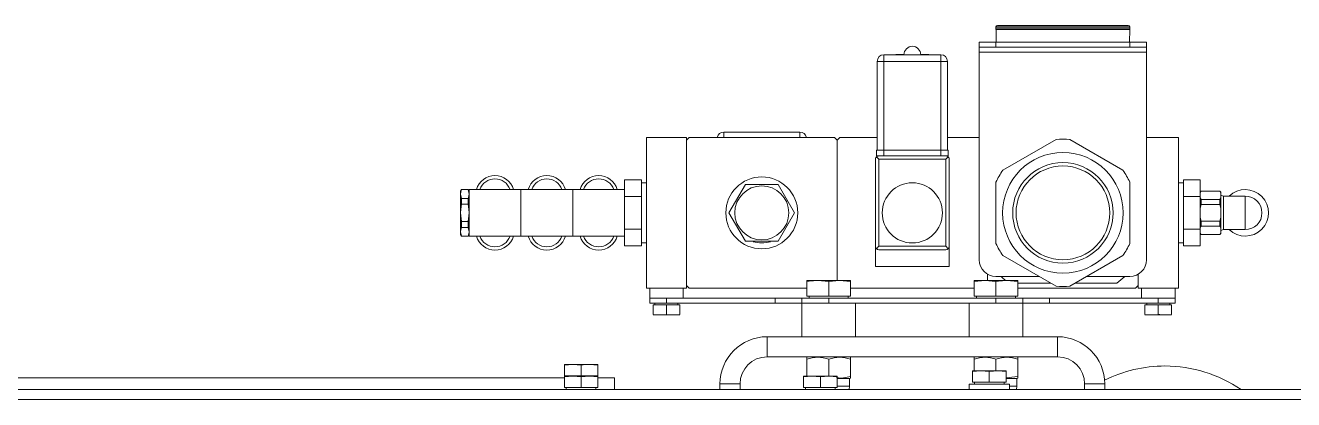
# Model space of a CAD drawing. Header units: millimetres. Extents: x -187347 to 135007, y -6415 to 292048.
# Drawn here: x -54909.4 to -54530.3, y 27822.9 to 27934.7 of the extents above; entities that cross this region are included whole.
import ezdxf

# ---------------------------------------------------------------- set-up
doc = ezdxf.new("R2010")
doc.units = ezdxf.units.MM
doc.header["$LTSCALE"] = 100
doc.layers.get('0').update_dxf_attribs({"lineweight": 18})
doc.layers.add('Layout Multivac', color=2, linetype='Continuous')

# ---------------------------------------------------------------- blocks, each defined once
blk = doc.blocks.new('I319 MD_left to right')
at = {"color": 0, "linetype": 'Continuous', "lineweight": 18}
for p, q in [((3241.27, 2932.59), (3241.27, 2931.86)), ((3281.27, 2932.59), (3241.27, 2932.59)), ((3281.27, 2932.25), (3241.27, 2932.25)), ((3281.27, 2931.86), (3241.27, 2931.86)), ((3241.28, 2931.86), (3241.34, 2928.04)), ((3280.82, 2933.04), (3241.72, 2933.04)), ((3281.2, 2928.04), (3281.26, 2931.86)), ((3281.27, 2931.86), (3281.27, 2932.59)), ((3236.27, 2926.54), (3236.27, 2928.04)), ((3236.27, 2928.04), (3241.27, 2928.04)), ((3241.27, 2926.54), (3236.27, 2926.54)), ((3236.27, 2925.04), (3236.27, 2926.54)), ((3241.27, 2928.04), (3241.27, 2926.54)), ((3281.27, 2928.04), (3241.27, 2928.04)), ((3281.27, 2926.54), (3241.27, 2926.54)), ((3281.27, 2926.54), (3281.27, 2928.04)), ((3281.27, 2928.04), (3286.27, 2928.04)), ((3286.27, 2926.54), (3281.27, 2926.54)), ((3286.27, 2928.04), (3286.27, 2926.54)), ((3286.27, 2925.04), (3286.27, 2926.54)), ((3207.77, 2924.29), (3207.77, 2922.29)), ((3207.77, 2924.29), (3224.77, 2924.29)), ((3211.32, 2924.29), (3211.33, 2924.34)), ((3213.77, 2924.34), (3211.33, 2924.34)), ((3221.21, 2924.34), (3218.77, 2924.34)), ((3221.21, 2924.34), (3221.22, 2924.29)), ((3224.77, 2922.29), (3224.77, 2924.29)), ((3286.27, 2925.04), (3236.27, 2925.04)), ((3236.27, 2863.04), (3236.27, 2925.04)), ((3286.27, 2863.04), (3286.27, 2925.04)), ((3205.77, 2922.29), (3207.77, 2922.29)), ((3205.77, 2895.79), (3205.77, 2922.29)), ((3207.77, 2922.29), (3224.77, 2922.29)), ((3207.77, 2922.29), (3207.77, 2895.79)), ((3224.77, 2922.29), (3226.77, 2922.29)), ((3224.77, 2895.79), (3224.77, 2922.29)), ((3226.77, 2922.29), (3226.77, 2895.79)), ((3159.92, 2901.19), (3182.62, 2901.19)), ((3159.92, 2901.19), (3159.92, 2899.54)), ((3182.62, 2899.54), (3182.62, 2901.19)), ((3136.77, 2899.54), (3136.77, 2854.54)), ((3136.77, 2899.54), (3148.77, 2899.54)), ((3148.77, 2899.54), (3148.77, 2898.73)), ((3148.77, 2898.73), (3148.77, 2855.36)), ((3192.96, 2899.54), (3149.58, 2899.54)), ((3193.77, 2856.84), (3193.77, 2898.73)), ((3205.77, 2899.54), (3194.58, 2899.54)), ((3236.27, 2899.54), (3226.77, 2899.54)), ((3259.21, 2898.95), (3243.33, 2889.78)), ((3279.21, 2889.78), (3263.33, 2898.95)), ((3295.77, 2899.54), (3286.27, 2899.54)), ((3295.77, 2854.54), (3295.77, 2899.54)), ((3205.27, 2867.04), (3205.27, 2893.04)), ((3205.4, 2893.54), (3205.77, 2893.54)), ((3205.52, 2895.79), (3205.52, 2894.04)), ((3205.52, 2895.79), (3207.77, 2895.79)), ((3205.52, 2894.04), (3206.27, 2894.04)), ((3206.27, 2893.04), (3205.77, 2893.54)), ((3206.27, 2894.04), (3206.74, 2894.04)), ((3206.27, 2867.04), (3206.27, 2893.04)), ((3206.27, 2893.04), (3226.27, 2893.04)), ((3206.74, 2894.04), (3207.77, 2894.04)), ((3207.77, 2895.79), (3207.77, 2894.04)), ((3207.77, 2895.79), (3224.77, 2895.79)), ((3207.77, 2894.04), (3224.77, 2894.04)), ((3224.77, 2895.79), (3224.77, 2894.04)), ((3224.77, 2895.79), (3227.02, 2895.79)), ((3224.77, 2894.04), (3225.8, 2894.04)), ((3225.8, 2894.04), (3226.27, 2894.04)), ((3226.27, 2894.04), (3227.02, 2894.04)), ((3226.77, 2893.54), (3226.27, 2893.04)), ((3226.27, 2867.04), (3226.27, 2893.04)), ((3226.77, 2893.54), (3227.14, 2893.54)), ((3227.02, 2894.04), (3227.02, 2895.79)), ((3227.27, 2867.04), (3227.27, 2893.04)), ((3130.27, 2886.86), (3130.27, 2881.95)), ((3130.27, 2886.86), (3135.27, 2886.86)), ((3135.27, 2886.86), (3135.27, 2885.88)), ((3136.77, 2886.04), (3135.27, 2886.04)), ((3135.27, 2882.92), (3135.27, 2885.88)), ((3166.36, 2885.54), (3161.46, 2877.04)), ((3176.18, 2885.54), (3166.36, 2885.54)), ((3181.08, 2877.04), (3176.18, 2885.54)), ((3241.27, 2886.21), (3241.27, 2867.88)), ((3281.27, 2867.88), (3281.27, 2886.21)), ((3297.27, 2886.04), (3295.77, 2886.04)), ((3302.27, 2886.86), (3297.27, 2886.86)), ((3297.27, 2885.88), (3297.27, 2886.86)), ((3297.27, 2885.88), (3297.27, 2882.92)), ((3302.27, 2881.95), (3302.27, 2886.86)), ((3081.56, 2884.04), (3081.27, 2883.54)), ((3081.27, 2883.54), (3081.27, 2882.67)), ((3081.56, 2881.37), (3081.27, 2882.67)), ((3081.27, 2882.67), (3081.27, 2877.04)), ((3083.48, 2884.04), (3081.56, 2884.04)), ((3081.56, 2884.04), (3081.56, 2883.97)), ((3081.56, 2883.97), (3083.48, 2883.97)), ((3081.56, 2881.37), (3081.56, 2879.64)), ((3083.48, 2881.37), (3081.56, 2881.37)), ((3083.77, 2883.54), (3083.48, 2884.04)), ((3083.48, 2884.04), (3083.48, 2883.97)), ((3083.48, 2883.97), (3083.77, 2882.67)), ((3083.48, 2881.37), (3083.48, 2879.64)), ((3099.27, 2884.04), (3083.77, 2884.04)), ((3083.77, 2884.04), (3083.77, 2870.04)), ((3114.77, 2884.04), (3099.27, 2884.04)), ((3099.27, 2884.04), (3099.27, 2870.04)), ((3130.27, 2884.04), (3114.77, 2884.04)), ((3114.77, 2884.04), (3114.77, 2870.04)), ((3130.27, 2881.95), (3135.27, 2881.95)), ((3130.27, 2881.95), (3130.27, 2872.13)), ((3135.27, 2882.92), (3135.27, 2881.95)), ((3135.27, 2881.95), (3135.27, 2880)), ((3297.27, 2881.95), (3297.27, 2882.92)), ((3302.27, 2881.95), (3297.27, 2881.95)), ((3297.27, 2880), (3297.27, 2881.95)), ((3302.62, 2883.54), (3302.27, 2883.19)), ((3302.27, 2882.91), (3302.62, 2883.49)), ((3302.27, 2872.13), (3302.27, 2881.95)), ((3302.62, 2880.99), (3302.27, 2881.57)), ((3308.12, 2883.54), (3302.62, 2883.54)), ((3302.62, 2883.49), (3302.62, 2883.54)), ((3302.62, 2883.49), (3308.12, 2883.49)), ((3302.62, 2880.99), (3302.62, 2879.54)), ((3308.12, 2880.99), (3302.62, 2880.99)), ((3308.47, 2883.19), (3308.12, 2883.54)), ((3308.12, 2883.54), (3308.12, 2883.49)), ((3308.12, 2883.49), (3308.47, 2882.91)), ((3308.47, 2881.57), (3308.12, 2880.99)), ((3308.12, 2879.54), (3308.12, 2880.99)), ((3308.47, 2883.19), (3308.47, 2882.91)), ((3308.47, 2882.91), (3308.47, 2881.57)), ((3309.27, 2882.04), (3308.47, 2882.33)), ((3308.47, 2881.57), (3308.47, 2878.38)), ((3315.77, 2882.04), (3309.27, 2882.04)), ((3309.27, 2882.04), (3309.27, 2872.04)), ((3315.77, 2882.04), (3315.77, 2877.04)), ((3081.56, 2874.44), (3081.27, 2877.04)), ((3081.27, 2877.04), (3081.27, 2871.41)), ((3081.56, 2879.64), (3083.48, 2879.64)), ((3083.77, 2877.04), (3083.48, 2874.44)), ((3135.27, 2874.08), (3135.27, 2880)), ((3161.46, 2877.04), (3166.36, 2868.54)), ((3176.18, 2868.54), (3181.08, 2877.04)), ((3297.27, 2880), (3297.27, 2874.08)), ((3302.27, 2878.38), (3302.62, 2879.54)), ((3302.62, 2879.54), (3308.12, 2879.54)), ((3308.12, 2879.54), (3308.47, 2878.38)), ((3308.47, 2878.38), (3308.47, 2875.71)), ((3315.77, 2872.04), (3315.77, 2877.04)), ((3081.56, 2874.44), (3081.56, 2872.71)), ((3083.48, 2874.44), (3081.56, 2874.44)), ((3083.48, 2874.44), (3083.48, 2872.71)), ((3135.27, 2874.08), (3135.27, 2872.13)), ((3297.27, 2872.13), (3297.27, 2874.08)), ((3302.62, 2874.54), (3302.27, 2875.71)), ((3308.12, 2874.54), (3302.62, 2874.54)), ((3302.62, 2874.54), (3302.62, 2873.1)), ((3308.47, 2875.71), (3308.12, 2874.54)), ((3308.12, 2874.54), (3308.12, 2873.1)), ((3308.47, 2875.71), (3308.47, 2872.51)), ((3081.56, 2870.11), (3081.27, 2871.41)), ((3081.27, 2871.41), (3081.27, 2870.54)), ((3081.27, 2870.54), (3081.56, 2870.04)), ((3081.56, 2872.71), (3083.48, 2872.71)), ((3083.48, 2870.11), (3081.56, 2870.11)), ((3081.56, 2870.11), (3081.56, 2870.04)), ((3081.56, 2870.04), (3083.48, 2870.04)), ((3083.48, 2872.71), (3083.77, 2871.41)), ((3083.48, 2870.04), (3083.77, 2870.54)), ((3083.48, 2870.11), (3083.48, 2870.04)), ((3083.77, 2870.04), (3099.27, 2870.04)), ((3099.27, 2870.04), (3114.77, 2870.04)), ((3114.77, 2870.04), (3130.27, 2870.04)), ((3130.27, 2872.13), (3135.27, 2872.13)), ((3130.27, 2872.13), (3130.27, 2867.23)), ((3135.27, 2872.13), (3135.27, 2871.16)), ((3135.27, 2868.2), (3135.27, 2871.16)), ((3302.27, 2872.13), (3297.27, 2872.13)), ((3297.27, 2871.16), (3297.27, 2872.13)), ((3297.27, 2871.16), (3297.27, 2868.2)), ((3302.27, 2872.51), (3302.62, 2873.1)), ((3302.27, 2867.23), (3302.27, 2872.13)), ((3302.62, 2870.6), (3302.27, 2871.18)), ((3302.27, 2870.9), (3302.62, 2870.54)), ((3302.62, 2873.1), (3308.12, 2873.1)), ((3308.12, 2870.6), (3302.62, 2870.6)), ((3302.62, 2870.6), (3302.62, 2870.54)), ((3302.62, 2870.54), (3308.12, 2870.54)), ((3308.12, 2873.1), (3308.47, 2872.51)), ((3308.47, 2871.18), (3308.12, 2870.6)), ((3308.12, 2870.54), (3308.47, 2870.9)), ((3308.12, 2870.6), (3308.12, 2870.54)), ((3308.47, 2872.51), (3308.47, 2871.18)), ((3308.47, 2871.75), (3309.27, 2872.04)), ((3308.47, 2871.18), (3308.47, 2870.9)), ((3309.27, 2872.04), (3315.77, 2872.04)), ((3130.27, 2867.23), (3135.27, 2867.23)), ((3135.27, 2868.2), (3135.27, 2867.23)), ((3135.27, 2868.04), (3136.77, 2868.04)), ((3166.36, 2868.54), (3176.18, 2868.54)), ((3205.27, 2867.04), (3205.27, 2861.04)), ((3205.56, 2866.34), (3206.27, 2867.04)), ((3206.27, 2867.04), (3226.27, 2867.04)), ((3206.27, 2866.04), (3226.27, 2866.04)), ((3226.27, 2867.04), (3226.98, 2866.34)), ((3227.27, 2861.04), (3227.27, 2867.04)), ((3295.77, 2868.04), (3297.27, 2868.04)), ((3297.27, 2867.23), (3297.27, 2868.2)), ((3302.27, 2867.23), (3297.27, 2867.23)), ((3243.33, 2864.3), (3259.21, 2855.14)), ((3263.33, 2855.14), (3279.21, 2864.3)), ((3205.27, 2861.04), (3227.27, 2861.04)), ((3238.77, 2856.84), (3238.77, 2858.71)), ((3283.77, 2855.36), (3283.77, 2858.71)), ((3136.77, 2854.54), (3148.77, 2854.54)), ((3137.77, 2854.54), (3137.77, 2851.54)), ((3147.77, 2851.54), (3147.77, 2854.54)), ((3148.77, 2855.36), (3148.77, 2854.54)), ((3149.58, 2854.54), (3184.77, 2854.54)), ((3184.77, 2856.84), (3184.77, 2856.57)), ((3188.02, 2856.84), (3184.77, 2856.84)), ((3184.77, 2856.57), (3184.77, 2852.14)), ((3188.02, 2856.84), (3191.27, 2856.57)), ((3194.52, 2856.84), (3188.02, 2856.84)), ((3191.27, 2856.57), (3194.52, 2856.84)), ((3191.27, 2856.57), (3191.27, 2852.14)), ((3194.52, 2856.84), (3197.77, 2856.57)), ((3197.77, 2856.84), (3194.52, 2856.84)), ((3197.77, 2856.57), (3197.77, 2856.84)), ((3197.77, 2856.57), (3197.77, 2852.14)), ((3197.77, 2854.54), (3234.77, 2854.54)), ((3234.77, 2856.57), (3238.02, 2856.84)), ((3234.77, 2856.84), (3234.77, 2856.57)), ((3238.02, 2856.84), (3234.77, 2856.84)), ((3234.77, 2856.57), (3234.77, 2852.14)), ((3238.02, 2856.84), (3241.27, 2856.57)), ((3244.52, 2856.84), (3238.02, 2856.84)), ((3254.18, 2858.04), (3241.27, 2858.04)), ((3241.27, 2856.57), (3241.27, 2852.14)), ((3244.52, 2856.84), (3247.77, 2856.57)), ((3247.77, 2856.84), (3244.52, 2856.84)), ((3247.77, 2856.57), (3247.77, 2856.84)), ((3247.77, 2856.57), (3247.77, 2852.14)), ((3247.77, 2856.04), (3257.64, 2856.04)), ((3247.77, 2854.54), (3282.96, 2854.54)), ((3264.9, 2856.04), (3277.43, 2856.04)), ((3281.27, 2858.04), (3268.36, 2858.04)), ((3283.77, 2854.54), (3283.77, 2855.36)), ((3295.77, 2854.54), (3283.77, 2854.54)), ((3284.77, 2854.54), (3284.77, 2851.54)), ((3294.77, 2851.54), (3294.77, 2854.54)), ((3137.77, 2850.04), (3137.77, 2851.54)), ((3137.77, 2851.54), (3142.77, 2851.54)), ((3142.77, 2851.54), (3142.77, 2850.04)), ((3175.27, 2851.54), (3142.77, 2851.54)), ((3175.27, 2850.04), (3175.27, 2851.54)), ((3175.27, 2851.54), (3183.27, 2851.54)), ((3183.27, 2850.04), (3183.27, 2851.54)), ((3183.27, 2851.54), (3191.27, 2851.54)), ((3191.27, 2852.14), (3184.77, 2852.14)), ((3185.46, 2852.14), (3185.46, 2851.54)), ((3197.77, 2852.14), (3191.27, 2852.14)), ((3191.27, 2851.54), (3191.27, 2850.04)), ((3241.27, 2851.54), (3191.27, 2851.54)), ((3197.09, 2851.54), (3197.09, 2852.14)), ((3241.27, 2852.14), (3234.77, 2852.14)), ((3235.46, 2852.14), (3235.46, 2851.54)), ((3247.77, 2852.14), (3241.27, 2852.14)), ((3241.27, 2850.04), (3241.27, 2851.54)), ((3241.27, 2851.54), (3249.27, 2851.54)), ((3247.09, 2851.54), (3247.09, 2852.14)), ((3249.27, 2851.54), (3249.27, 2850.04)), ((3249.27, 2851.54), (3257.27, 2851.54)), ((3257.27, 2851.54), (3257.27, 2850.04)), ((3289.77, 2851.54), (3257.27, 2851.54)), ((3289.77, 2850.04), (3289.77, 2851.54)), ((3289.77, 2851.54), (3294.77, 2851.54)), ((3294.77, 2851.54), (3294.77, 2850.04)), ((3142.77, 2850.04), (3137.77, 2850.04)), ((3138.77, 2846.71), (3138.77, 2849.54)), ((3138.77, 2849.54), (3142.77, 2849.54)), ((3140.77, 2846.54), (3138.77, 2846.71)), ((3139.33, 2850.04), (3139.33, 2849.54)), ((3142.77, 2846.71), (3140.77, 2846.54)), ((3175.27, 2850.04), (3142.77, 2850.04)), ((3142.77, 2846.71), (3142.77, 2849.54)), ((3142.77, 2849.54), (3146.77, 2849.54)), ((3144.77, 2846.54), (3142.77, 2846.71)), ((3146.77, 2846.71), (3144.77, 2846.54)), ((3146.21, 2849.54), (3146.21, 2850.04)), ((3146.77, 2846.71), (3146.77, 2849.54)), ((3183.27, 2850.04), (3175.27, 2850.04)), ((3183.27, 2850.04), (3183.27, 2840.04)), ((3183.27, 2850.04), (3191.27, 2850.04)), ((3241.27, 2850.04), (3191.27, 2850.04)), ((3199.27, 2840.04), (3199.27, 2850.04)), ((3233.27, 2850.04), (3233.27, 2840.04)), ((3241.27, 2850.04), (3249.27, 2850.04)), ((3249.27, 2840.04), (3249.27, 2850.04)), ((3257.27, 2850.04), (3249.27, 2850.04)), ((3289.77, 2850.04), (3257.27, 2850.04)), ((3285.77, 2846.71), (3285.77, 2849.54)), ((3285.77, 2849.54), (3289.77, 2849.54)), ((3287.77, 2846.54), (3285.77, 2846.71)), ((3286.33, 2850.04), (3286.33, 2849.54)), ((3289.77, 2846.71), (3287.77, 2846.54)), ((3294.77, 2850.04), (3289.77, 2850.04)), ((3289.77, 2846.71), (3289.77, 2849.54)), ((3289.77, 2849.54), (3293.77, 2849.54)), ((3293.77, 2846.71), (3291.77, 2846.54)), ((3293.21, 2849.54), (3293.21, 2850.04)), ((3293.77, 2846.71), (3293.77, 2849.54)), ((3140.77, 2846.54), (3138.77, 2846.54)), ((3144.77, 2846.54), (3140.77, 2846.54)), ((3146.77, 2846.54), (3144.77, 2846.54)), ((3287.77, 2846.54), (3285.77, 2846.54)), ((3291.77, 2846.54), (3287.77, 2846.54)), ((3291.77, 2846.54), (3293.77, 2846.54)), ((3172.87, 2834.04), (3172.87, 2840.04)), ((3172.87, 2840.04), (3259.67, 2840.04)), ((3259.67, 2834.04), (3259.67, 2840.04)), ((3112.27, 2831.53), (3114.77, 2831.74)), ((3112.27, 2831.74), (3112.27, 2831.53)), ((3114.77, 2831.74), (3112.27, 2831.74)), ((3114.77, 2831.74), (3117.27, 2831.53)), ((3119.77, 2831.74), (3114.77, 2831.74)), ((3119.77, 2831.74), (3122.27, 2831.53)), ((3122.27, 2831.74), (3119.77, 2831.74)), ((3122.27, 2831.53), (3122.27, 2831.74)), ((3172.87, 2834.04), (3259.67, 2834.04)), ((3185.02, 2834.04), (3184.76, 2833.89)), ((3184.77, 2833.32), (3184.77, 2833.89)), ((3184.77, 2833.32), (3184.77, 2828.27)), ((3191.27, 2833.32), (3191.27, 2828.27)), ((3197.78, 2833.89), (3197.52, 2834.04)), ((3197.77, 2833.32), (3197.77, 2833.88)), ((3197.77, 2833.32), (3197.77, 2828.27)), ((3235.02, 2834.04), (3234.76, 2833.89)), ((3234.77, 2833.32), (3234.77, 2833.89)), ((3234.77, 2833.32), (3234.77, 2829.84)), ((3241.27, 2833.32), (3241.27, 2829.84)), ((3247.78, 2833.89), (3247.52, 2834.04)), ((3247.77, 2833.32), (3247.77, 2833.88)), ((3247.77, 2833.32), (3247.77, 2828.27)), ((3112.27, 2831.53), (3112.27, 2828.34)), ((3117.27, 2828.34), (3112.27, 2828.34)), ((3112.27, 2828.03), (3114.77, 2828.24)), ((3112.27, 2828.24), (3112.27, 2828.03)), ((3114.77, 2828.24), (3112.27, 2828.24)), ((3112.27, 2828.03), (3112.27, 2824.84)), ((3112.83, 2828.34), (3112.83, 2828.24)), ((3114.77, 2828.24), (3117.27, 2828.03)), ((3119.77, 2828.24), (3114.77, 2828.24)), ((3117.27, 2831.53), (3117.27, 2828.34)), ((3122.27, 2828.34), (3117.27, 2828.34)), ((3117.27, 2828.03), (3117.27, 2824.84)), ((3119.77, 2828.24), (3122.27, 2828.03)), ((3122.27, 2828.24), (3119.77, 2828.24)), ((3121.71, 2828.24), (3121.71, 2828.34)), ((3122.27, 2831.53), (3122.27, 2828.34)), ((3122.27, 2828.03), (3122.27, 2828.24)), ((3122.27, 2828.03), (3122.27, 2824.84)), ((3183.77, 2828.03), (3186.27, 2828.24)), ((3183.77, 2828.24), (3183.77, 2828.03)), ((3186.27, 2828.24), (3183.77, 2828.24)), ((3183.77, 2828.03), (3183.77, 2824.84)), ((3191.27, 2828.24), (3186.27, 2828.24)), ((3186.27, 2828.24), (3188.77, 2828.03)), ((3188.77, 2828.03), (3191.27, 2828.24)), ((3188.77, 2828.03), (3188.77, 2824.84)), ((3191.27, 2828.24), (3193.77, 2828.03)), ((3193.77, 2828.24), (3191.27, 2828.24)), ((3193.77, 2828.03), (3193.77, 2828.24)), ((3193.77, 2828.03), (3193.77, 2824.84)), ((3197.77, 2828.27), (3197.77, 2827.69)), ((3234.27, 2829.63), (3236.77, 2829.84)), ((3234.27, 2829.84), (3234.27, 2829.63)), ((3236.77, 2829.84), (3234.27, 2829.84)), ((3234.27, 2829.63), (3234.27, 2826.44)), ((3236.77, 2829.84), (3239.27, 2829.63)), ((3241.77, 2829.84), (3236.77, 2829.84)), ((3239.27, 2829.63), (3241.77, 2829.84)), ((3239.27, 2829.63), (3239.27, 2826.44)), ((3241.77, 2829.84), (3244.27, 2829.63)), ((3244.27, 2829.84), (3241.77, 2829.84)), ((3244.27, 2829.63), (3244.27, 2829.84)), ((3244.27, 2829.63), (3244.27, 2826.44)), ((3247.77, 2828.27), (3247.77, 2827.69)), ((3112.27, 2827.74), (2753.57, 2827.74)), ((2935.11, 2824.24), (3365.77, 2824.24)), ((3117.27, 2824.84), (3112.27, 2824.84)), ((3112.83, 2824.84), (3112.83, 2824.24)), ((3122.27, 2824.84), (3117.27, 2824.84)), ((3121.71, 2824.24), (3121.71, 2824.84)), ((3127.27, 2827.74), (3122.34, 2827.74)), ((3127.27, 2827.74), (3127.27, 2824.24)), ((3164.77, 2825.94), (3158.77, 2825.94)), ((3158.77, 2824.24), (3158.77, 2825.94)), ((3164.77, 2824.24), (3164.77, 2825.94)), ((3188.77, 2824.84), (3183.77, 2824.84)), ((3184.33, 2824.84), (3184.33, 2824.24)), ((3193.77, 2824.84), (3188.77, 2824.84)), ((3193.21, 2824.24), (3193.21, 2824.84)), ((3197.52, 2827.54), (3193.77, 2827.54)), ((3193.77, 2825.29), (3196.68, 2825.29)), ((3196.68, 2825.29), (3197.52, 2825.29)), ((3197.43, 2824.24), (3197.52, 2825.29)), ((3197.52, 2827.54), (3197.78, 2827.69)), ((3197.52, 2825.29), (3197.52, 2827.54)), ((3233.27, 2825.84), (3233.27, 2824.24)), ((3245.27, 2825.84), (3233.27, 2825.84)), ((3239.27, 2826.44), (3234.27, 2826.44)), ((3234.83, 2826.44), (3234.83, 2825.84)), ((3244.27, 2826.44), (3239.27, 2826.44)), ((3243.71, 2825.84), (3243.71, 2826.44)), ((3247.52, 2827.54), (3244.27, 2827.54)), ((3245.27, 2824.24), (3245.27, 2825.84)), ((3245.27, 2825.29), (3247.52, 2825.29)), ((3247.43, 2824.24), (3247.52, 2825.29)), ((3247.52, 2827.54), (3247.78, 2827.69)), ((3247.52, 2825.29), (3247.52, 2827.54)), ((3267.77, 2825.94), (3273.77, 2825.94)), ((3267.77, 2825.94), (3267.77, 2824.24)), ((3273.77, 2825.94), (3273.77, 2824.24)), ((3364.4, 2821.24), (2935.44, 2821.24))]:
    blk.add_line(p, q, dxfattribs=at)
at = {"color": 0, "linetype": 'Continuous', "lineweight": 18, "flags": 128}
for points in [[(3081.27, 2882.67), (3081.33, 2883.27), (3081.56, 2883.97)], [(3083.77, 2882.67), (3083.71, 2882.08), (3083.48, 2881.37)], [(3081.27, 2877.04), (3081.32, 2878.09), (3081.56, 2879.64)], [(3083.48, 2879.64), (3083.72, 2878.09), (3083.77, 2877.04)], [(3081.27, 2871.41), (3081.33, 2872.01), (3081.56, 2872.71)], [(3083.77, 2871.41), (3083.71, 2870.82), (3083.48, 2870.11)], [(3184.77, 2856.57), (3185.48, 2856.67), (3188.02, 2856.84)], [(3241.27, 2856.57), (3241.98, 2856.67), (3244.52, 2856.84)], [(3291.77, 2846.54), (3290.2, 2846.65), (3289.77, 2846.71)], [(3117.27, 2831.53), (3118.51, 2831.69), (3119.77, 2831.74)], [(3117.27, 2828.03), (3118.51, 2828.19), (3119.77, 2828.24)], [(3247.77, 2828.27), (3246.94, 2828.02), (3244.27, 2827.79)]]:
    blk.add_lwpolyline(points, dxfattribs=at)
at = {"color": 0, "linetype": 'Continuous', "lineweight": 18}
for centre, radius in [((3261.27, 2877.04), 18.02), ((3261.27, 2877.04), 15), ((3261.27, 2877.04), 14), ((3171.27, 2877.04), 10.75), ((3171.27, 2877.04), 8.08), ((3216.27, 2877.04), 9)]:
    blk.add_circle(centre, radius, dxfattribs=at)
for centre, radius, start, end in [((3241.72, 2932.59), 0.45, 90, 180), ((3280.82, 2932.59), 0.45, 0, 90), ((3216.27, 2924.29), 2.5, 0, 180), ((3207.77, 2922.29), 2, 90, 180), ((3224.77, 2922.29), 2, 0, 90), ((3159.92, 2899.19), 2, 90, 169.9213), ((3182.62, 2899.19), 2, 10.0787, 90), ((3171.27, 2877.04), 31.25, 133.9455, 136.0545), ((3171.27, 2877.04), 31.25, 43.9455, 46.0545), ((3216.27, 2877.04), 31.25, 133.9455, 136.0545), ((3261.27, 2877.04), 22, 84.62, 95.38), ((3206.27, 2893.04), 1, 150, 180), ((3206.27, 2893.04), 1, 90, 150), ((3226.27, 2893.04), 1, 30, 90), ((3226.27, 2893.04), 1, 0, 30), ((3261.27, 2877.04), 22, 144.62, 155.38), ((3261.27, 2877.04), 22, 24.62, 35.38), ((3091.52, 2882.39), 5.8, 16.5279, 163.4721), ((3091.52, 2882.39), 4.8, 20.1055, 159.8945), ((3107.02, 2882.39), 5.8, 16.5279, 163.4721), ((3107.02, 2882.39), 4.8, 20.1055, 159.8945), ((3122.52, 2882.39), 5.8, 16.5279, 163.4721), ((3122.52, 2882.39), 4.8, 20.1055, 159.8945), ((3315.77, 2877.04), 6.95, 226.007, 133.993), ((3315.77, 2877.04), 5, 270, 90), ((3091.52, 2871.69), 5.8, 196.5279, 343.4721), ((3091.52, 2871.69), 4.8, 200.1055, 339.8945), ((3107.02, 2871.69), 5.8, 196.5279, 343.4721), ((3107.02, 2871.69), 4.8, 200.1055, 339.8945), ((3122.52, 2871.69), 5.8, 196.5279, 343.4721), ((3122.52, 2871.69), 4.8, 200.1055, 339.8945), ((3171.27, 2877.04), 9, 253.0472, 286.8087), ((3206.27, 2867.04), 1, 180, 225), ((3206.27, 2867.04), 1, 225, 270), ((3226.27, 2867.04), 1, 270, 315), ((3226.27, 2867.04), 1, 315, 0), ((3261.27, 2877.04), 22, 204.62, 215.38), ((3261.27, 2877.04), 22, 324.62, 335.38), ((3241.27, 2863.04), 5, 180, 270), ((3281.27, 2863.04), 5, 270, 0), ((3171.27, 2877.04), 31.25, 223.9455, 226.0545), ((3261.27, 2877.04), 26.5, 225.8058, 229.6642), ((3261.27, 2877.04), 22, 264.62, 275.38), ((3261.27, 2877.04), 26.5, 307.5847, 314.1942), ((3261.27, 2877.04), 31.25, 313.9455, 316.0545), ((3172.87, 2825.94), 14.1, 90, 180), ((3259.67, 2825.94), 14.1, 0, 90), ((3172.87, 2825.94), 8.1, 90, 180), ((3188.02, 2824.2), 9.68, 70.3735, 109.6265), ((3194.52, 2824.4), 9.5, 69.9856, 110.0144), ((3238.02, 2824.4), 9.5, 69.9856, 110.0144), ((3244.52, 2824.2), 9.68, 70.3735, 109.6265), ((3259.67, 2825.94), 8.1, 0, 90), ((3194.95, 2834.9), 7.21, 259.5659, 293.011), ((3291.77, 2791.04), 40.25, 90, 116.6305), ((3291.77, 2791.04), 40.25, 55.5728, 90)]:
    blk.add_arc(centre, radius, start, end, dxfattribs=at)

msp = doc.modelspace()

# ---------------------------------------------------------------- block references
at = {"layer": 'Layout Multivac'}
msp.add_blockref('I319 MD_left to right', (-57860.53, 25001.63, 3.45), dxfattribs=at)

doc.saveas('drawing.dxf')
